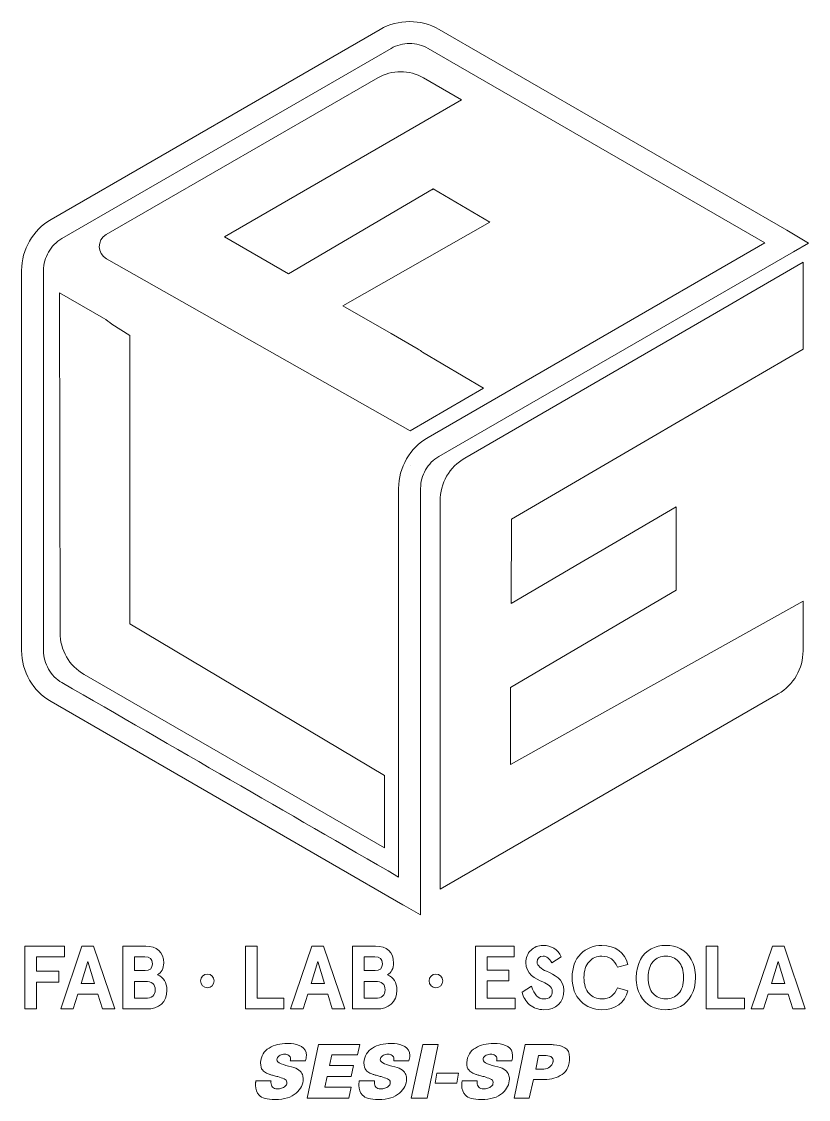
# Model space of a CAD drawing. Header units: millimetres. Extents: x -142 to 129, y -111 to 105.
# Drawn here: x -40.15 to -14.53, y 6.59 to 41.66 of the extents above; entities that cross this region are included whole.
import ezdxf

# ---------------------------------------------------------------- set-up
doc = ezdxf.new("R2010")
doc.units = ezdxf.units.MM
doc.header["$MEASUREMENT"] = 0
doc.layers.add('Layer 1', color=7, linetype='Continuous')

msp = doc.modelspace()

# ---------------------------------------------------------------- linework, layer by layer
at = {"layer": 'Layer 1', "lineweight": 9}
for points, knots in [([(-27.8736, 12.9991), (-27.8736, 12.9991), (-27.7305, 12.9164), (-27.7305, 12.9164), (-27.7305, 12.9164), (-39.1873, 19.5313), (-39.1873, 19.5313), (-39.4835, 19.7028), (-39.723, 19.9467), (-39.8879, 20.2323), (-40.0542, 20.5203), (-40.1462, 20.8501), (-40.1462, 21.1906), (-40.1462, 21.1906), (-40.1462, 33.5615), (-40.1462, 33.5615), (-40.1462, 33.9019), (-40.0542, 34.2316), (-39.888, 34.5195), (-39.7225, 34.806), (-39.4831, 35.0501), (-39.1875, 35.2209), (-39.1875, 35.2209), (-28.4751, 41.4065), (-28.4751, 41.4065), (-28.4751, 41.4065), (-28.4739, 41.4065), (-28.4739, 41.4065), (-28.1769, 41.5774), (-27.8456, 41.6631), (-27.5157, 41.6631), (-27.1855, 41.6631), (-26.8543, 41.5777), (-26.5579, 41.4062), (-26.5579, 41.4062), (-15.2403, 34.8721), (-15.2403, 34.8721)], [0, 0, 0, 0, 0.0833333, 0.0833333, 0.0833333, 0.1666667, 0.1666667, 0.1666667, 0.25, 0.25, 0.25, 0.3333333, 0.3333333, 0.3333333, 0.4166667, 0.4166667, 0.4166667, 0.5, 0.5, 0.5, 0.5833333, 0.5833333, 0.5833333, 0.6666667, 0.6666667, 0.6666667, 0.75, 0.75, 0.75, 0.8333333, 0.8333333, 0.8333333, 0.9166667, 0.9166667, 0.9166667, 1, 1, 1, 1]), ([(-15.9519, 34.4587), (-15.9519, 34.4587), (-26.9151, 40.7879), (-26.9151, 40.7879), (-26.9151, 40.7879), (-26.9162, 40.7879), (-26.9162, 40.7879), (-27.1002, 40.8941), (-27.3076, 40.9471), (-27.516, 40.9471), (-27.7251, 40.9471), (-27.9329, 40.8941), (-28.1167, 40.7881), (-28.1167, 40.7881), (-38.8297, 34.6024), (-38.8297, 34.6024), (-38.8297, 34.6024), (-38.8309, 34.6024), (-38.8309, 34.6024), (-39.0153, 34.496), (-39.1657, 34.3425), (-39.2703, 34.1615), (-39.3739, 33.9823), (-39.4314, 33.7758), (-39.4314, 33.5615), (-39.4314, 33.5615), (-39.4314, 21.1906), (-39.4314, 21.1906), (-39.4314, 20.9764), (-39.3739, 20.7699), (-39.2703, 20.5908), (-39.1657, 20.4099), (-39.0153, 20.2563), (-38.8309, 20.1499), (-38.8309, 20.1499), (-38.8297, 20.1499), (-38.8297, 20.1499), (-35.1777, 18.0414), (-31.5257, 15.9328), (-27.8736, 13.8243)], [0, 0, 0, 0, 0.0769231, 0.0769231, 0.0769231, 0.1538462, 0.1538462, 0.1538462, 0.2307692, 0.2307692, 0.2307692, 0.3076923, 0.3076923, 0.3076923, 0.3846154, 0.3846154, 0.3846154, 0.4615385, 0.4615385, 0.4615385, 0.5384615, 0.5384615, 0.5384615, 0.6153846, 0.6153846, 0.6153846, 0.6923077, 0.6923077, 0.6923077, 0.7692308, 0.7692308, 0.7692308, 0.8461538, 0.8461538, 0.8461538, 0.9230769, 0.9230769, 0.9230769, 1, 1, 1, 1]), ([(-27.2401, 31.0019), (-27.2401, 31.0019), (-28.1184, 31.5095), (-28.1184, 31.5095), (-28.1184, 31.5095), (-28.1204, 31.5103), (-28.1204, 31.5103), (-28.1204, 31.5103), (-29.6843, 32.4132), (-29.6843, 32.4132), (-29.6843, 32.4132), (-24.9084, 35.1401), (-24.9084, 35.1401), (-24.9084, 35.1401), (-26.7461, 36.2197), (-26.7461, 36.2197), (-26.7461, 36.2197), (-26.7789, 36.1888), (-26.7789, 36.1888), (-26.7823, 36.191), (-26.7851, 36.1932), (-26.788, 36.1951), (-26.788, 36.1951), (-26.7461, 36.2197), (-26.7461, 36.2197), (-26.7461, 36.2197), (-31.4613, 33.4508), (-31.4613, 33.4508), (-31.4613, 33.4508), (-33.5381, 34.6541), (-33.5381, 34.6541), (-33.5381, 34.6541), (-25.8299, 39.115), (-25.8299, 39.115), (-25.8299, 39.115), (-27.0649, 39.8313), (-27.0649, 39.8313), (-27.5225, 40.0975), (-28.088, 40.0983), (-28.5471, 39.8339), (-28.5471, 39.8339), (-37.3876, 34.7387), (-37.3876, 34.7387), (-37.6973, 34.56), (-37.6899, 34.1105), (-37.376, 33.9407), (-37.376, 33.9407), (-27.5011, 28.3411), (-27.5011, 28.3411), (-27.5011, 28.3411), (-25.1087, 29.7315), (-25.1087, 29.7315), (-25.1087, 29.7315), (-27.0941, 30.904), (-27.0941, 30.904), (-27.1402, 30.9384), (-27.1876, 30.9719), (-27.2401, 31.0019)], [0, 0, 0, 0, 0.0526316, 0.0526316, 0.0526316, 0.1052632, 0.1052632, 0.1052632, 0.1578947, 0.1578947, 0.1578947, 0.2105263, 0.2105263, 0.2105263, 0.2631579, 0.2631579, 0.2631579, 0.3157895, 0.3157895, 0.3157895, 0.3684211, 0.3684211, 0.3684211, 0.4210526, 0.4210526, 0.4210526, 0.4736842, 0.4736842, 0.4736842, 0.5263158, 0.5263158, 0.5263158, 0.5789474, 0.5789474, 0.5789474, 0.6315789, 0.6315789, 0.6315789, 0.6842105, 0.6842105, 0.6842105, 0.7368421, 0.7368421, 0.7368421, 0.7894737, 0.7894737, 0.7894737, 0.8421053, 0.8421053, 0.8421053, 0.8947368, 0.8947368, 0.8947368, 0.9473684, 0.9473684, 0.9473684, 1, 1, 1, 1]), ([(-15.2403, 34.8721), (-15.2403, 34.8721), (-15.237, 34.874), (-15.237, 34.874), (-15.237, 34.874), (-14.5328, 34.4507), (-14.5328, 34.4507), (-14.5328, 34.4507), (-15.0242, 34.1706), (-15.0242, 34.1706), (-15.0242, 34.1706), (-26.5584, 27.5118), (-26.5584, 27.5118), (-26.7435, 27.4051), (-26.8933, 27.2522), (-26.997, 27.0727), (-27.1004, 26.8936), (-27.1575, 26.6866), (-27.1575, 26.4711), (-27.1575, 26.4711), (-27.1575, 12.5936), (-27.1575, 12.5936), (-27.1575, 12.5936), (-27.6914, 12.8936), (-27.6914, 12.8936), (-27.6914, 12.8936), (-27.6947, 12.8958), (-27.6947, 12.8958), (-27.6947, 12.8958), (-27.8736, 12.9991), (-27.8736, 12.9991)], [0, 0, 0, 0, 0.1, 0.1, 0.1, 0.2, 0.2, 0.2, 0.3, 0.3, 0.3, 0.4, 0.4, 0.4, 0.5, 0.5, 0.5, 0.6, 0.6, 0.6, 0.7, 0.7, 0.7, 0.8, 0.8, 0.8, 0.9, 0.9, 0.9, 1, 1, 1, 1]), ([(-27.8736, 13.8243), (-27.8736, 13.8243), (-27.8736, 26.4711), (-27.8736, 26.4711), (-27.8736, 26.8107), (-27.7815, 27.1401), (-27.6155, 27.4278), (-27.4495, 27.7154), (-27.2102, 27.9599), (-26.9157, 28.1301), (-26.9157, 28.1301), (-26.9146, 28.1301), (-26.9146, 28.1301), (-26.9146, 28.1301), (-15.9519, 34.4587), (-15.9519, 34.4587)], [0, 0, 0, 0, 0.2, 0.2, 0.2, 0.4, 0.4, 0.4, 0.6, 0.6, 0.6, 0.8, 0.8, 0.8, 1, 1, 1, 1]), ([(-26.5248, 13.4312), (-26.5248, 13.4312), (-15.5161, 19.787), (-15.5161, 19.787), (-15.0157, 20.0758), (-14.7079, 20.6091), (-14.7079, 21.1863), (-14.7079, 21.1863), (-14.7079, 22.8022), (-14.7079, 22.8022), (-14.7079, 22.8022), (-24.2319, 17.484), (-24.2319, 17.484), (-24.2319, 17.484), (-24.2319, 19.2953), (-24.2319, 19.2953), (-24.2319, 19.2953), (-24.2319, 19.9942), (-24.2319, 19.9942), (-24.2319, 19.9942), (-23.622, 20.3519), (-23.622, 20.3519), (-23.622, 20.3519), (-18.8406, 23.156), (-18.8406, 23.156), (-18.8406, 23.156), (-18.8406, 25.8759), (-18.8406, 25.8759), (-18.8406, 25.8759), (-21.2512, 24.459), (-21.2512, 24.459), (-21.2512, 24.459), (-21.9698, 24.0366), (-21.9698, 24.0366), (-21.9698, 24.0366), (-24.207, 22.7216), (-24.207, 22.7216), (-24.207, 22.7216), (-24.2012, 25.4686), (-24.2012, 25.4686), (-24.2012, 25.4686), (-19.5888, 28.1551), (-19.5888, 28.1551), (-19.5888, 28.1551), (-18.879, 28.5686), (-18.879, 28.5686), (-18.879, 28.5686), (-14.7079, 30.9981), (-14.7079, 30.9981), (-14.7079, 30.9981), (-14.7079, 33.8285), (-14.7079, 33.8285), (-14.7079, 33.8285), (-16.4118, 32.8427), (-16.4118, 32.8427), (-16.4118, 32.8427), (-17.1137, 32.4367), (-17.1137, 32.4367), (-17.1137, 32.4367), (-25.7181, 27.4587), (-25.7181, 27.4587), (-26.2176, 27.1709), (-26.5248, 26.6371), (-26.5248, 26.0603), (-26.5248, 26.0603), (-26.5248, 16.1573), (-26.5248, 16.1573), (-26.5248, 16.1573), (-26.5248, 15.3231), (-26.5248, 15.3231), (-26.5248, 15.3231), (-26.5248, 13.4312), (-26.5248, 13.4312)], [0, 0, 0, 0, 0.0416667, 0.0416667, 0.0416667, 0.0833333, 0.0833333, 0.0833333, 0.125, 0.125, 0.125, 0.1666667, 0.1666667, 0.1666667, 0.2083333, 0.2083333, 0.2083333, 0.25, 0.25, 0.25, 0.2916667, 0.2916667, 0.2916667, 0.3333333, 0.3333333, 0.3333333, 0.375, 0.375, 0.375, 0.4166667, 0.4166667, 0.4166667, 0.4583333, 0.4583333, 0.4583333, 0.5, 0.5, 0.5, 0.5416667, 0.5416667, 0.5416667, 0.5833333, 0.5833333, 0.5833333, 0.625, 0.625, 0.625, 0.6666667, 0.6666667, 0.6666667, 0.7083333, 0.7083333, 0.7083333, 0.75, 0.75, 0.75, 0.7916667, 0.7916667, 0.7916667, 0.8333333, 0.8333333, 0.8333333, 0.875, 0.875, 0.875, 0.9166667, 0.9166667, 0.9166667, 0.9583333, 0.9583333, 0.9583333, 1, 1, 1, 1]), ([(-36.6172, 22.0602), (-36.6172, 22.0602), (-36.6172, 31.4507), (-36.6172, 31.4507), (-36.6172, 31.4507), (-37.2121, 31.8106), (-37.2121, 31.8106), (-37.2918, 31.884), (-37.3791, 31.9508), (-37.475, 32.0067), (-37.475, 32.0067), (-38.9079, 32.8375), (-38.9079, 32.8375), (-38.9079, 32.8375), (-38.8939, 21.7732), (-38.8939, 21.7732), (-38.8939, 21.2124), (-38.594, 20.6951), (-38.1094, 20.4145), (-38.1094, 20.4145), (-28.3362, 14.7721), (-28.3362, 14.7721), (-28.3362, 14.7721), (-28.3362, 17.1283), (-28.3362, 17.1283), (-28.3362, 17.1283), (-36.6172, 22.0602), (-36.6172, 22.0602)], [0, 0, 0, 0, 0.1111111, 0.1111111, 0.1111111, 0.2222222, 0.2222222, 0.2222222, 0.3333333, 0.3333333, 0.3333333, 0.4444444, 0.4444444, 0.4444444, 0.5555556, 0.5555556, 0.5555556, 0.6666667, 0.6666667, 0.6666667, 0.7777778, 0.7777778, 0.7777778, 0.8888889, 0.8888889, 0.8888889, 1, 1, 1, 1]), ([(-22.8877, 11.0308), (-22.9607, 11.174), (-23.0571, 11.2471), (-23.1711, 11.2471), (-23.2851, 11.2471), (-23.3669, 11.1682), (-23.3669, 11.06), (-23.3669, 10.9314), (-23.2266, 10.8351), (-23.0601, 10.7561), (-22.8146, 10.6481), (-22.4903, 10.4961), (-22.4932, 10.1426), (-22.4932, 9.7452), (-22.7503, 9.5056), (-23.1478, 9.5056), (-23.326, 9.5056), (-23.4808, 9.5611), (-23.6094, 9.6692), (-23.738, 9.7803), (-23.8197, 9.9176), (-23.8519, 10.0783), (-23.8519, 10.0783), (-23.5451, 10.2711), (-23.5451, 10.2711), (-23.4662, 9.9936), (-23.3318, 9.8562), (-23.139, 9.8562), (-22.9607, 9.8562), (-22.8731, 9.9439), (-22.8731, 10.1221), (-22.8731, 10.2419), (-23.0046, 10.3354), (-23.177, 10.4085), (-23.4195, 10.5108), (-23.735, 10.6656), (-23.7292, 11.0425), (-23.7292, 11.1974), (-23.6766, 11.3288), (-23.5714, 11.4369), (-23.4633, 11.5451), (-23.3318, 11.5977), (-23.1711, 11.5977), (-22.8935, 11.5977), (-22.6978, 11.475), (-22.5809, 11.2266), (-22.5809, 11.2266), (-22.8877, 11.0308), (-22.8877, 11.0308)], [0, 0, 0, 0, 0.0625, 0.0625, 0.0625, 0.125, 0.125, 0.125, 0.1875, 0.1875, 0.1875, 0.25, 0.25, 0.25, 0.3125, 0.3125, 0.3125, 0.375, 0.375, 0.375, 0.4375, 0.4375, 0.4375, 0.5, 0.5, 0.5, 0.5625, 0.5625, 0.5625, 0.625, 0.625, 0.625, 0.6875, 0.6875, 0.6875, 0.75, 0.75, 0.75, 0.8125, 0.8125, 0.8125, 0.875, 0.875, 0.875, 0.9375, 0.9375, 0.9375, 1, 1, 1, 1]), ([(-20.7517, 10.8906), (-20.8423, 11.1272), (-21.0088, 11.2471), (-21.2571, 11.2471), (-21.4237, 11.2471), (-21.564, 11.1886), (-21.675, 11.0688), (-21.7831, 10.949), (-21.8386, 10.7766), (-21.8386, 10.5517), (-21.8386, 10.3266), (-21.7831, 10.1543), (-21.675, 10.0345), (-21.564, 9.9147), (-21.4237, 9.8562), (-21.2571, 9.8562), (-21.0088, 9.8562), (-20.8423, 9.976), (-20.7517, 10.2127), (-20.7517, 10.2127), (-20.4098, 10.1251), (-20.4098, 10.1251), (-20.5063, 9.7306), (-20.8131, 9.5056), (-21.2571, 9.5056), (-21.5289, 9.5056), (-21.7568, 9.5991), (-21.9438, 9.7832), (-22.1308, 9.9673), (-22.2243, 10.2244), (-22.2243, 10.5517), (-22.2243, 10.8789), (-22.1308, 11.136), (-21.9438, 11.3201), (-21.7568, 11.5041), (-21.5289, 11.5977), (-21.2571, 11.5977), (-20.8131, 11.5977), (-20.5063, 11.3727), (-20.4098, 10.9782), (-20.4098, 10.9782), (-20.7517, 10.8906), (-20.7517, 10.8906)], [0, 0, 0, 0, 0.0714286, 0.0714286, 0.0714286, 0.1428571, 0.1428571, 0.1428571, 0.2142857, 0.2142857, 0.2142857, 0.2857143, 0.2857143, 0.2857143, 0.3571429, 0.3571429, 0.3571429, 0.4285714, 0.4285714, 0.4285714, 0.5, 0.5, 0.5, 0.5714286, 0.5714286, 0.5714286, 0.6428571, 0.6428571, 0.6428571, 0.7142857, 0.7142857, 0.7142857, 0.7857143, 0.7857143, 0.7857143, 0.8571429, 0.8571429, 0.8571429, 0.9285714, 0.9285714, 0.9285714, 1, 1, 1, 1]), ([(-19.1736, 11.5977), (-18.8201, 11.5977), (-18.525, 11.4603), (-18.3468, 11.136), (-18.2562, 10.9753), (-18.2094, 10.7795), (-18.2094, 10.5517), (-18.2094, 10.0958), (-18.411, 9.7627), (-18.6944, 9.6137), (-18.8376, 9.5407), (-18.9954, 9.5056), (-19.1736, 9.5056), (-19.5272, 9.5056), (-19.8194, 9.6429), (-20.0034, 9.9673), (-20.094, 10.1279), (-20.1379, 10.3238), (-20.1379, 10.5517), (-20.1379, 11.0074), (-19.9362, 11.3435), (-19.6528, 11.4867), (-19.5097, 11.5597), (-19.3519, 11.5977), (-19.1736, 11.5977)], [0, 0, 0, 0, 0.125, 0.125, 0.125, 0.25, 0.25, 0.25, 0.375, 0.375, 0.375, 0.5, 0.5, 0.5, 0.625, 0.625, 0.625, 0.75, 0.75, 0.75, 0.875, 0.875, 0.875, 1, 1, 1, 1]), ([(-40.0435, 11.5743), (-40.0435, 11.5743), (-38.7492, 11.5743), (-38.7492, 11.5743), (-38.7492, 11.5743), (-38.7492, 11.2237), (-38.7492, 11.2237), (-38.7492, 11.2237), (-39.6638, 11.2237), (-39.6638, 11.2237), (-39.6638, 11.2237), (-39.6638, 10.7561), (-39.6638, 10.7561), (-39.6638, 10.7561), (-38.9275, 10.7561), (-38.9275, 10.7561), (-38.9275, 10.7561), (-38.9275, 10.4055), (-38.9275, 10.4055), (-38.9275, 10.4055), (-39.6638, 10.4055), (-39.6638, 10.4055), (-39.6638, 10.4055), (-39.6638, 9.529), (-39.6638, 9.529), (-39.6638, 9.529), (-40.0435, 9.529), (-40.0435, 9.529), (-40.0435, 9.529), (-40.0435, 11.5743), (-40.0435, 11.5743)], [0, 0, 0, 0, 0.1, 0.1, 0.1, 0.2, 0.2, 0.2, 0.3, 0.3, 0.3, 0.4, 0.4, 0.4, 0.5, 0.5, 0.5, 0.6, 0.6, 0.6, 0.7, 0.7, 0.7, 0.8, 0.8, 0.8, 0.9, 0.9, 0.9, 1, 1, 1, 1]), ([(-37.516, 9.529), (-37.516, 9.529), (-37.665, 10.0111), (-37.665, 10.0111), (-37.665, 10.0111), (-38.3136, 10.0111), (-38.3136, 10.0111), (-38.3136, 10.0111), (-38.4627, 9.529), (-38.4627, 9.529), (-38.4627, 9.529), (-38.8717, 9.529), (-38.8717, 9.529), (-38.8717, 9.529), (-38.1792, 11.5743), (-38.1792, 11.5743), (-38.1792, 11.5743), (-37.7994, 11.5743), (-37.7994, 11.5743), (-37.7994, 11.5743), (-37.1069, 9.529), (-37.1069, 9.529), (-37.1069, 9.529), (-37.516, 9.529), (-37.516, 9.529)], [0, 0, 0, 0, 0.125, 0.125, 0.125, 0.25, 0.25, 0.25, 0.375, 0.375, 0.375, 0.5, 0.5, 0.5, 0.625, 0.625, 0.625, 0.75, 0.75, 0.75, 0.875, 0.875, 0.875, 1, 1, 1, 1]), ([(-36.8525, 11.5743), (-36.8525, 11.5743), (-36.1045, 11.5743), (-36.1045, 11.5743), (-35.7451, 11.5743), (-35.5202, 11.3844), (-35.5202, 11.0221), (-35.5202, 10.8555), (-35.5932, 10.7123), (-35.7217, 10.6451), (-35.5172, 10.5604), (-35.4149, 10.3938), (-35.4149, 10.1455), (-35.4149, 9.7511), (-35.6691, 9.529), (-36.0899, 9.529), (-36.0899, 9.529), (-36.8525, 9.529), (-36.8525, 9.529), (-36.8525, 9.529), (-36.8525, 11.5743), (-36.8525, 11.5743)], [0, 0, 0, 0, 0.1428571, 0.1428571, 0.1428571, 0.2857143, 0.2857143, 0.2857143, 0.4285714, 0.4285714, 0.4285714, 0.5714286, 0.5714286, 0.5714286, 0.7142857, 0.7142857, 0.7142857, 0.8571429, 0.8571429, 0.8571429, 1, 1, 1, 1]), ([(-32.8551, 11.5743), (-32.8551, 11.5743), (-32.4752, 11.5743), (-32.4752, 11.5743), (-32.4752, 11.5743), (-32.4752, 9.8796), (-32.4752, 9.8796), (-32.4752, 9.8796), (-31.6074, 9.8796), (-31.6074, 9.8796), (-31.6074, 9.8796), (-31.6074, 9.529), (-31.6074, 9.529), (-31.6074, 9.529), (-32.8551, 9.529), (-32.8551, 9.529), (-32.8551, 9.529), (-32.8551, 11.5743), (-32.8551, 11.5743)], [0, 0, 0, 0, 0.1666667, 0.1666667, 0.1666667, 0.3333333, 0.3333333, 0.3333333, 0.5, 0.5, 0.5, 0.6666667, 0.6666667, 0.6666667, 0.8333333, 0.8333333, 0.8333333, 1, 1, 1, 1]), ([(-30.0324, 9.529), (-30.0324, 9.529), (-30.1814, 10.0111), (-30.1814, 10.0111), (-30.1814, 10.0111), (-30.83, 10.0111), (-30.83, 10.0111), (-30.83, 10.0111), (-30.979, 9.529), (-30.979, 9.529), (-30.979, 9.529), (-31.3881, 9.529), (-31.3881, 9.529), (-31.3881, 9.529), (-30.6957, 11.5743), (-30.6957, 11.5743), (-30.6957, 11.5743), (-30.3157, 11.5743), (-30.3157, 11.5743), (-30.3157, 11.5743), (-29.6233, 9.529), (-29.6233, 9.529), (-29.6233, 9.529), (-30.0324, 9.529), (-30.0324, 9.529)], [0, 0, 0, 0, 0.125, 0.125, 0.125, 0.25, 0.25, 0.25, 0.375, 0.375, 0.375, 0.5, 0.5, 0.5, 0.625, 0.625, 0.625, 0.75, 0.75, 0.75, 0.875, 0.875, 0.875, 1, 1, 1, 1]), ([(-29.3689, 11.5743), (-29.3689, 11.5743), (-28.6209, 11.5743), (-28.6209, 11.5743), (-28.2616, 11.5743), (-28.0365, 11.3844), (-28.0365, 11.0221), (-28.0365, 10.8555), (-28.1095, 10.7123), (-28.2382, 10.6451), (-28.0336, 10.5604), (-27.9313, 10.3938), (-27.9313, 10.1455), (-27.9313, 9.7511), (-28.1855, 9.529), (-28.6063, 9.529), (-28.6063, 9.529), (-29.3689, 9.529), (-29.3689, 9.529), (-29.3689, 9.529), (-29.3689, 11.5743), (-29.3689, 11.5743)], [0, 0, 0, 0, 0.1428571, 0.1428571, 0.1428571, 0.2857143, 0.2857143, 0.2857143, 0.4285714, 0.4285714, 0.4285714, 0.5714286, 0.5714286, 0.5714286, 0.7142857, 0.7142857, 0.7142857, 0.8571429, 0.8571429, 0.8571429, 1, 1, 1, 1]), ([(-25.3714, 11.5743), (-25.3714, 11.5743), (-24.1062, 11.5743), (-24.1062, 11.5743), (-24.1062, 11.5743), (-24.1062, 11.2237), (-24.1062, 11.2237), (-24.1062, 11.2237), (-24.9917, 11.2237), (-24.9917, 11.2237), (-24.9917, 11.2237), (-24.9917, 10.7942), (-24.9917, 10.7942), (-24.9917, 10.7942), (-24.2816, 10.7942), (-24.2816, 10.7942), (-24.2816, 10.7942), (-24.2816, 10.4436), (-24.2816, 10.4436), (-24.2816, 10.4436), (-24.9917, 10.4436), (-24.9917, 10.4436), (-24.9917, 10.4436), (-24.9917, 9.8796), (-24.9917, 9.8796), (-24.9917, 9.8796), (-24.0771, 9.8796), (-24.0771, 9.8796), (-24.0771, 9.8796), (-24.0771, 9.529), (-24.0771, 9.529), (-24.0771, 9.529), (-25.3714, 9.529), (-25.3714, 9.529), (-25.3714, 9.529), (-25.3714, 11.5743), (-25.3714, 11.5743)], [0, 0, 0, 0, 0.0833333, 0.0833333, 0.0833333, 0.1666667, 0.1666667, 0.1666667, 0.25, 0.25, 0.25, 0.3333333, 0.3333333, 0.3333333, 0.4166667, 0.4166667, 0.4166667, 0.5, 0.5, 0.5, 0.5833333, 0.5833333, 0.5833333, 0.6666667, 0.6666667, 0.6666667, 0.75, 0.75, 0.75, 0.8333333, 0.8333333, 0.8333333, 0.9166667, 0.9166667, 0.9166667, 1, 1, 1, 1]), ([(-19.1736, 11.2471), (-19.3402, 11.2471), (-19.4775, 11.1886), (-19.5886, 11.0717), (-19.6967, 10.9548), (-19.7522, 10.7825), (-19.7522, 10.5517), (-19.7522, 10.3208), (-19.6967, 10.1484), (-19.5886, 10.0315), (-19.4775, 9.9147), (-19.3402, 9.8562), (-19.1736, 9.8562), (-19.0071, 9.8562), (-18.8698, 9.9147), (-18.7617, 10.0315), (-18.6506, 10.1484), (-18.5951, 10.3208), (-18.5951, 10.5517), (-18.5951, 10.7825), (-18.6506, 10.9548), (-18.7617, 11.0717), (-18.8698, 11.1886), (-19.0071, 11.2471), (-19.1736, 11.2471)], [0, 0, 0, 0, 0.125, 0.125, 0.125, 0.25, 0.25, 0.25, 0.375, 0.375, 0.375, 0.5, 0.5, 0.5, 0.625, 0.625, 0.625, 0.75, 0.75, 0.75, 0.875, 0.875, 0.875, 1, 1, 1, 1]), ([(-17.8672, 11.5743), (-17.8672, 11.5743), (-17.4874, 11.5743), (-17.4874, 11.5743), (-17.4874, 11.5743), (-17.4874, 9.8796), (-17.4874, 9.8796), (-17.4874, 9.8796), (-16.6196, 9.8796), (-16.6196, 9.8796), (-16.6196, 9.8796), (-16.6196, 9.529), (-16.6196, 9.529), (-16.6196, 9.529), (-17.8672, 9.529), (-17.8672, 9.529), (-17.8672, 9.529), (-17.8672, 11.5743), (-17.8672, 11.5743)], [0, 0, 0, 0, 0.1666667, 0.1666667, 0.1666667, 0.3333333, 0.3333333, 0.3333333, 0.5, 0.5, 0.5, 0.6666667, 0.6666667, 0.6666667, 0.8333333, 0.8333333, 0.8333333, 1, 1, 1, 1]), ([(-15.0446, 9.529), (-15.0446, 9.529), (-15.1936, 10.0111), (-15.1936, 10.0111), (-15.1936, 10.0111), (-15.8423, 10.0111), (-15.8423, 10.0111), (-15.8423, 10.0111), (-15.9913, 9.529), (-15.9913, 9.529), (-15.9913, 9.529), (-16.4004, 9.529), (-16.4004, 9.529), (-16.4004, 9.529), (-15.7079, 11.5743), (-15.7079, 11.5743), (-15.7079, 11.5743), (-15.328, 11.5743), (-15.328, 11.5743), (-15.328, 11.5743), (-14.6355, 9.529), (-14.6355, 9.529), (-14.6355, 9.529), (-15.0446, 9.529), (-15.0446, 9.529)], [0, 0, 0, 0, 0.125, 0.125, 0.125, 0.25, 0.25, 0.25, 0.375, 0.375, 0.375, 0.5, 0.5, 0.5, 0.625, 0.625, 0.625, 0.75, 0.75, 0.75, 0.875, 0.875, 0.875, 1, 1, 1, 1]), ([(-37.9893, 11.0717), (-37.9893, 11.0717), (-38.2055, 10.3617), (-38.2055, 10.3617), (-38.2055, 10.3617), (-37.7731, 10.3617), (-37.7731, 10.3617), (-37.7731, 10.3617), (-37.9893, 11.0717), (-37.9893, 11.0717)], [0, 0, 0, 0, 0.3333333, 0.3333333, 0.3333333, 0.6666667, 0.6666667, 0.6666667, 1, 1, 1, 1]), ([(-36.4727, 11.2237), (-36.4727, 11.2237), (-36.4727, 10.7795), (-36.4727, 10.7795), (-36.4727, 10.7795), (-36.125, 10.7795), (-36.125, 10.7795), (-35.9642, 10.7795), (-35.8854, 10.8409), (-35.8854, 11.0016), (-35.8854, 11.1623), (-35.9672, 11.2237), (-36.1337, 11.2237), (-36.1337, 11.2237), (-36.4727, 11.2237), (-36.4727, 11.2237)], [0, 0, 0, 0, 0.2, 0.2, 0.2, 0.4, 0.4, 0.4, 0.6, 0.6, 0.6, 0.8, 0.8, 0.8, 1, 1, 1, 1]), ([(-30.5057, 11.0717), (-30.5057, 11.0717), (-30.722, 10.3617), (-30.722, 10.3617), (-30.722, 10.3617), (-30.2895, 10.3617), (-30.2895, 10.3617), (-30.2895, 10.3617), (-30.5057, 11.0717), (-30.5057, 11.0717)], [0, 0, 0, 0, 0.3333333, 0.3333333, 0.3333333, 0.6666667, 0.6666667, 0.6666667, 1, 1, 1, 1]), ([(-28.9891, 11.2237), (-28.9891, 11.2237), (-28.9891, 10.7795), (-28.9891, 10.7795), (-28.9891, 10.7795), (-28.6413, 10.7795), (-28.6413, 10.7795), (-28.4807, 10.7795), (-28.4017, 10.8409), (-28.4017, 11.0016), (-28.4017, 11.1623), (-28.4835, 11.2237), (-28.6501, 11.2237), (-28.6501, 11.2237), (-28.9891, 11.2237), (-28.9891, 11.2237)], [0, 0, 0, 0, 0.2, 0.2, 0.2, 0.4, 0.4, 0.4, 0.6, 0.6, 0.6, 0.8, 0.8, 0.8, 1, 1, 1, 1]), ([(-15.5179, 11.0717), (-15.5179, 11.0717), (-15.7342, 10.3617), (-15.7342, 10.3617), (-15.7342, 10.3617), (-15.3017, 10.3617), (-15.3017, 10.3617), (-15.3017, 10.3617), (-15.5179, 11.0717), (-15.5179, 11.0717)], [0, 0, 0, 0, 0.3333333, 0.3333333, 0.3333333, 0.6666667, 0.6666667, 0.6666667, 1, 1, 1, 1]), ([(-33.8763, 10.4423), (-33.8763, 10.3199), (-33.9754, 10.2204), (-34.0981, 10.2204), (-34.2207, 10.2204), (-34.3201, 10.3199), (-34.3201, 10.4423), (-34.3201, 10.5648), (-34.2207, 10.6643), (-34.0981, 10.6643), (-33.9754, 10.6643), (-33.8763, 10.5648), (-33.8763, 10.4423)], [0, 0, 0, 0, 0.25, 0.25, 0.25, 0.5, 0.5, 0.5, 0.75, 0.75, 0.75, 1, 1, 1, 1]), ([(-26.4387, 10.4423), (-26.4387, 10.3196), (-26.5379, 10.2204), (-26.6606, 10.2204), (-26.783, 10.2204), (-26.8822, 10.3196), (-26.8822, 10.4423), (-26.8822, 10.5648), (-26.783, 10.6643), (-26.6606, 10.6643), (-26.5379, 10.6643), (-26.4387, 10.5648), (-26.4387, 10.4423)], [0, 0, 0, 0, 0.25, 0.25, 0.25, 0.5, 0.5, 0.5, 0.75, 0.75, 0.75, 1, 1, 1, 1]), ([(-36.4727, 10.4289), (-36.4727, 10.4289), (-36.4727, 9.8796), (-36.4727, 9.8796), (-36.4727, 9.8796), (-36.125, 9.8796), (-36.125, 9.8796), (-35.9058, 9.8796), (-35.7948, 9.9702), (-35.7948, 10.1543), (-35.7948, 10.3383), (-35.9058, 10.4289), (-36.125, 10.4289), (-36.125, 10.4289), (-36.4727, 10.4289), (-36.4727, 10.4289)], [0, 0, 0, 0, 0.2, 0.2, 0.2, 0.4, 0.4, 0.4, 0.6, 0.6, 0.6, 0.8, 0.8, 0.8, 1, 1, 1, 1]), ([(-28.9891, 10.4289), (-28.9891, 10.4289), (-28.9891, 9.8796), (-28.9891, 9.8796), (-28.9891, 9.8796), (-28.6413, 9.8796), (-28.6413, 9.8796), (-28.4222, 9.8796), (-28.3112, 9.9702), (-28.3112, 10.1543), (-28.3112, 10.3383), (-28.4222, 10.4289), (-28.6413, 10.4289), (-28.6413, 10.4289), (-28.9891, 10.4289), (-28.9891, 10.4289)], [0, 0, 0, 0, 0.2, 0.2, 0.2, 0.4, 0.4, 0.4, 0.6, 0.6, 0.6, 0.8, 0.8, 0.8, 1, 1, 1, 1]), ([(-32.3667, 7.7836), (-32.3488, 8.0011), (-32.2556, 8.1594), (-32.0876, 8.2595), (-31.919, 8.3597), (-31.7208, 8.4096), (-31.4921, 8.4096), (-31.4727, 8.4096), (-31.4529, 8.409), (-31.433, 8.408), (-31.4124, 8.4071), (-31.3929, 8.4059), (-31.3737, 8.4043), (-31.2496, 8.3949), (-31.136, 8.362), (-31.0331, 8.3067), (-30.93, 8.2513), (-30.8776, 8.1533), (-30.876, 8.0133), (-30.876, 7.9873), (-30.8782, 7.9599), (-30.8818, 7.9311), (-30.8861, 7.9017), (-30.8927, 7.8713), (-30.9025, 7.8392), (-30.9025, 7.8392), (-31.3978, 7.8415), (-31.3978, 7.8415), (-31.3945, 7.8513), (-31.3926, 7.861), (-31.3917, 7.8707), (-31.3911, 7.8802), (-31.3908, 7.889), (-31.3908, 7.8973), (-31.389, 7.9535), (-31.4084, 7.9944), (-31.4483, 8.0193), (-31.4889, 8.0443), (-31.5348, 8.0564), (-31.5863, 8.0564), (-31.5863, 8.0564), (-31.6005, 8.0564), (-31.6005, 8.0564), (-31.6005, 8.0564), (-31.6175, 8.0564), (-31.6175, 8.0564), (-31.6708, 8.0518), (-31.7205, 8.034), (-31.7662, 8.0022), (-31.8121, 7.9706), (-31.835, 7.9295), (-31.835, 7.878), (-31.835, 7.8293), (-31.7887, 7.7861), (-31.6961, 7.7487), (-31.6036, 7.7105), (-31.4912, 7.6771), (-31.3592, 7.6482), (-31.2514, 7.6242), (-31.1704, 7.5888), (-31.1162, 7.5419), (-31.0624, 7.4954), (-31.0258, 7.4461), (-31.0064, 7.3947), (-30.9969, 7.3703), (-30.9903, 7.346), (-30.9858, 7.321), (-30.982, 7.2959), (-30.9798, 7.2724), (-30.9798, 7.2497), (-30.9798, 7.079), (-31.0558, 6.9259), (-31.2082, 6.7895), (-31.3603, 6.653), (-31.5887, 6.5855), (-31.893, 6.5855), (-32.1573, 6.5855), (-32.3296, 6.6312), (-32.4103, 6.7231), (-32.4907, 6.8147), (-32.5308, 6.9195), (-32.5308, 7.0372), (-32.5308, 7.0501), (-32.5305, 7.0629), (-32.5296, 7.0756), (-32.5288, 7.0887), (-32.5285, 7.1014), (-32.5285, 7.1146), (-32.5268, 7.1274), (-32.525, 7.1401), (-32.5235, 7.1529), (-32.5219, 7.1661), (-32.5204, 7.1786), (-32.5186, 7.1916), (-32.5186, 7.1916), (-32.0258, 7.1943), (-32.0258, 7.1943), (-32.0276, 7.1828), (-32.0283, 7.1727), (-32.0283, 7.1639), (-32.0283, 7.1639), (-32.0283, 7.1384), (-32.0283, 7.1384), (-32.0283, 7.0756), (-32.0112, 7.0244), (-31.9777, 6.9852), (-31.9437, 6.9456), (-31.89, 6.9262), (-31.8158, 6.9262), (-31.7996, 6.9262), (-31.7796, 6.9279), (-31.7552, 6.9319), (-31.7311, 6.9362), (-31.7071, 6.942), (-31.6827, 6.9503), (-31.6393, 6.9648), (-31.5999, 6.9862), (-31.5645, 7.0153), (-31.529, 7.0443), (-31.5114, 7.0829), (-31.5114, 7.1316), (-31.5114, 7.1316), (-31.5114, 7.142), (-31.5114, 7.142), (-31.5114, 7.142), (-31.5114, 7.1529), (-31.5114, 7.1529), (-31.5114, 7.1932), (-31.5421, 7.2272), (-31.6033, 7.2546), (-31.6645, 7.2821), (-31.732, 7.3061), (-31.806, 7.3271), (-31.8529, 7.3399), (-31.8976, 7.3521), (-31.9414, 7.3629), (-31.985, 7.3745), (-32.0212, 7.3858), (-32.0498, 7.397), (-32.0517, 7.397), (-32.0535, 7.3974), (-32.0563, 7.3983), (-32.0586, 7.3989), (-32.0605, 7.4005), (-32.0624, 7.4019), (-32.0624, 7.4019), (-32.0644, 7.4019), (-32.0644, 7.4019), (-32.081, 7.4083), (-32.0976, 7.4144), (-32.1153, 7.4199), (-32.133, 7.4257), (-32.1518, 7.4323), (-32.1707, 7.4403), (-32.2191, 7.4617), (-32.2639, 7.496), (-32.305, 7.5444), (-32.3461, 7.5929), (-32.3667, 7.6717), (-32.3667, 7.7813), (-32.3667, 7.7813), (-32.3667, 7.7836), (-32.3667, 7.7836)], [0, 0, 0, 0, 0.0185185, 0.0185185, 0.0185185, 0.037037, 0.037037, 0.037037, 0.0555556, 0.0555556, 0.0555556, 0.0740741, 0.0740741, 0.0740741, 0.0925926, 0.0925926, 0.0925926, 0.1111111, 0.1111111, 0.1111111, 0.1296296, 0.1296296, 0.1296296, 0.1481481, 0.1481481, 0.1481481, 0.1666667, 0.1666667, 0.1666667, 0.1851852, 0.1851852, 0.1851852, 0.2037037, 0.2037037, 0.2037037, 0.2222222, 0.2222222, 0.2222222, 0.2407407, 0.2407407, 0.2407407, 0.2592593, 0.2592593, 0.2592593, 0.2777778, 0.2777778, 0.2777778, 0.2962963, 0.2962963, 0.2962963, 0.3148148, 0.3148148, 0.3148148, 0.3333333, 0.3333333, 0.3333333, 0.3518519, 0.3518519, 0.3518519, 0.3703704, 0.3703704, 0.3703704, 0.3888889, 0.3888889, 0.3888889, 0.4074074, 0.4074074, 0.4074074, 0.4259259, 0.4259259, 0.4259259, 0.4444444, 0.4444444, 0.4444444, 0.462963, 0.462963, 0.462963, 0.4814815, 0.4814815, 0.4814815, 0.5, 0.5, 0.5, 0.5185185, 0.5185185, 0.5185185, 0.537037, 0.537037, 0.537037, 0.5555556, 0.5555556, 0.5555556, 0.5740741, 0.5740741, 0.5740741, 0.5925926, 0.5925926, 0.5925926, 0.6111111, 0.6111111, 0.6111111, 0.6296296, 0.6296296, 0.6296296, 0.6481481, 0.6481481, 0.6481481, 0.6666667, 0.6666667, 0.6666667, 0.6851852, 0.6851852, 0.6851852, 0.7037037, 0.7037037, 0.7037037, 0.7222222, 0.7222222, 0.7222222, 0.7407407, 0.7407407, 0.7407407, 0.7592593, 0.7592593, 0.7592593, 0.7777778, 0.7777778, 0.7777778, 0.7962963, 0.7962963, 0.7962963, 0.8148148, 0.8148148, 0.8148148, 0.8333333, 0.8333333, 0.8333333, 0.8518519, 0.8518519, 0.8518519, 0.8703704, 0.8703704, 0.8703704, 0.8888889, 0.8888889, 0.8888889, 0.9074074, 0.9074074, 0.9074074, 0.9259259, 0.9259259, 0.9259259, 0.9444444, 0.9444444, 0.9444444, 0.962963, 0.962963, 0.962963, 0.9814815, 0.9814815, 0.9814815, 1, 1, 1, 1]), ([(-30.4846, 8.3731), (-30.4846, 8.3731), (-29.1342, 8.3731), (-29.1342, 8.3731), (-29.1342, 8.3731), (-29.2115, 8.0324), (-29.2115, 8.0324), (-29.2115, 8.0324), (-30.0474, 8.0324), (-30.0474, 8.0324), (-30.0474, 8.0324), (-30.1244, 7.6892), (-30.1244, 7.6892), (-30.1244, 7.6892), (-29.3445, 7.6892), (-29.3445, 7.6892), (-29.3445, 7.6892), (-29.4194, 7.3271), (-29.4194, 7.3271), (-29.4194, 7.3271), (-30.1996, 7.3271), (-30.1996, 7.3271), (-30.1996, 7.3271), (-30.2766, 6.9867), (-30.2766, 6.9867), (-30.2766, 6.9867), (-29.4194, 6.9867), (-29.4194, 6.9867), (-29.4194, 6.9867), (-29.4967, 6.6239), (-29.4967, 6.6239), (-29.4967, 6.6239), (-30.8467, 6.6239), (-30.8467, 6.6239), (-30.8467, 6.6239), (-30.4846, 8.3731), (-30.4846, 8.3731)], [0, 0, 0, 0, 0.0833333, 0.0833333, 0.0833333, 0.1666667, 0.1666667, 0.1666667, 0.25, 0.25, 0.25, 0.3333333, 0.3333333, 0.3333333, 0.4166667, 0.4166667, 0.4166667, 0.5, 0.5, 0.5, 0.5833333, 0.5833333, 0.5833333, 0.6666667, 0.6666667, 0.6666667, 0.75, 0.75, 0.75, 0.8333333, 0.8333333, 0.8333333, 0.9166667, 0.9166667, 0.9166667, 1, 1, 1, 1]), ([(-29.0011, 7.7836), (-28.9838, 8.0011), (-28.8907, 8.1594), (-28.7223, 8.2595), (-28.554, 8.3597), (-28.3555, 8.4096), (-28.1269, 8.4096), (-28.1074, 8.4096), (-28.0879, 8.409), (-28.0678, 8.408), (-28.0475, 8.4071), (-28.0279, 8.4059), (-28.0085, 8.4043), (-27.8842, 8.3949), (-27.7706, 8.362), (-27.6678, 8.3067), (-27.5649, 8.2513), (-27.5123, 8.1533), (-27.511, 8.0133), (-27.511, 7.9873), (-27.5129, 7.9599), (-27.5169, 7.9311), (-27.5211, 7.9017), (-27.5278, 7.8713), (-27.5373, 7.8392), (-27.5373, 7.8392), (-28.0325, 7.8415), (-28.0325, 7.8415), (-28.0294, 7.8513), (-28.0276, 7.861), (-28.0268, 7.8707), (-28.0258, 7.8802), (-28.0251, 7.889), (-28.0251, 7.8973), (-28.024, 7.9535), (-28.0431, 7.9944), (-28.0834, 8.0193), (-28.1238, 8.0443), (-28.1698, 8.0564), (-28.2209, 8.0564), (-28.2209, 8.0564), (-28.2355, 8.0564), (-28.2355, 8.0564), (-28.2355, 8.0564), (-28.2523, 8.0564), (-28.2523, 8.0564), (-28.3055, 8.0518), (-28.3552, 8.034), (-28.4008, 8.0022), (-28.4468, 7.9706), (-28.4699, 7.9295), (-28.4699, 7.878), (-28.4699, 7.8293), (-28.4236, 7.7861), (-28.3308, 7.7487), (-28.2382, 7.7105), (-28.126, 7.6771), (-27.9938, 7.6482), (-27.886, 7.6242), (-27.8051, 7.5888), (-27.7512, 7.5419), (-27.6973, 7.4954), (-27.6605, 7.4461), (-27.6413, 7.3947), (-27.6319, 7.3703), (-27.6249, 7.346), (-27.6209, 7.321), (-27.6166, 7.2959), (-27.6145, 7.2724), (-27.6145, 7.2497), (-27.6145, 7.079), (-27.6909, 6.9259), (-27.8431, 6.7895), (-27.9954, 6.653), (-28.2233, 6.5855), (-28.5277, 6.5855), (-28.792, 6.5855), (-28.9643, 6.6312), (-29.0446, 6.7231), (-29.1253, 6.8147), (-29.1655, 6.9195), (-29.1655, 7.0372), (-29.1655, 7.0501), (-29.1652, 7.0629), (-29.1643, 7.0756), (-29.1637, 7.0887), (-29.1634, 7.1014), (-29.1634, 7.1146), (-29.1616, 7.1274), (-29.16, 7.1401), (-29.1582, 7.1529), (-29.157, 7.1661), (-29.1552, 7.1786), (-29.1534, 7.1916), (-29.1534, 7.1916), (-28.6608, 7.1943), (-28.6608, 7.1943), (-28.6624, 7.1828), (-28.6629, 7.1727), (-28.6629, 7.1639), (-28.6629, 7.1639), (-28.6629, 7.1384), (-28.6629, 7.1384), (-28.6629, 7.0756), (-28.6462, 7.0244), (-28.6124, 6.9852), (-28.5786, 6.9456), (-28.5244, 6.9262), (-28.4505, 6.9262), (-28.4347, 6.9262), (-28.4142, 6.9279), (-28.3899, 6.9319), (-28.3659, 6.9362), (-28.3417, 6.942), (-28.3177, 6.9503), (-28.2742, 6.9648), (-28.2347, 6.9862), (-28.1993, 7.0153), (-28.1638, 7.0443), (-28.1461, 7.0829), (-28.1461, 7.1316), (-28.1461, 7.1316), (-28.1461, 7.142), (-28.1461, 7.142), (-28.1461, 7.142), (-28.1461, 7.1529), (-28.1461, 7.1529), (-28.1461, 7.1932), (-28.1768, 7.2272), (-28.238, 7.2546), (-28.2991, 7.2821), (-28.3668, 7.3061), (-28.441, 7.3271), (-28.4876, 7.3399), (-28.5327, 7.3521), (-28.5762, 7.3629), (-28.6197, 7.3745), (-28.656, 7.3858), (-28.6849, 7.397), (-28.6864, 7.397), (-28.6886, 7.3974), (-28.6907, 7.3983), (-28.6934, 7.3989), (-28.6952, 7.4005), (-28.697, 7.4019), (-28.697, 7.4019), (-28.6995, 7.4019), (-28.6995, 7.4019), (-28.7156, 7.4083), (-28.7327, 7.4144), (-28.75, 7.4199), (-28.7677, 7.4257), (-28.7862, 7.4323), (-28.8057, 7.4403), (-28.8538, 7.4617), (-28.8985, 7.496), (-28.9397, 7.5444), (-28.9807, 7.5929), (-29.0011, 7.6717), (-29.0011, 7.7813), (-29.0011, 7.7813), (-29.0011, 7.7836), (-29.0011, 7.7836)], [0, 0, 0, 0, 0.0185185, 0.0185185, 0.0185185, 0.037037, 0.037037, 0.037037, 0.0555556, 0.0555556, 0.0555556, 0.0740741, 0.0740741, 0.0740741, 0.0925926, 0.0925926, 0.0925926, 0.1111111, 0.1111111, 0.1111111, 0.1296296, 0.1296296, 0.1296296, 0.1481481, 0.1481481, 0.1481481, 0.1666667, 0.1666667, 0.1666667, 0.1851852, 0.1851852, 0.1851852, 0.2037037, 0.2037037, 0.2037037, 0.2222222, 0.2222222, 0.2222222, 0.2407407, 0.2407407, 0.2407407, 0.2592593, 0.2592593, 0.2592593, 0.2777778, 0.2777778, 0.2777778, 0.2962963, 0.2962963, 0.2962963, 0.3148148, 0.3148148, 0.3148148, 0.3333333, 0.3333333, 0.3333333, 0.3518519, 0.3518519, 0.3518519, 0.3703704, 0.3703704, 0.3703704, 0.3888889, 0.3888889, 0.3888889, 0.4074074, 0.4074074, 0.4074074, 0.4259259, 0.4259259, 0.4259259, 0.4444444, 0.4444444, 0.4444444, 0.462963, 0.462963, 0.462963, 0.4814815, 0.4814815, 0.4814815, 0.5, 0.5, 0.5, 0.5185185, 0.5185185, 0.5185185, 0.537037, 0.537037, 0.537037, 0.5555556, 0.5555556, 0.5555556, 0.5740741, 0.5740741, 0.5740741, 0.5925926, 0.5925926, 0.5925926, 0.6111111, 0.6111111, 0.6111111, 0.6296296, 0.6296296, 0.6296296, 0.6481481, 0.6481481, 0.6481481, 0.6666667, 0.6666667, 0.6666667, 0.6851852, 0.6851852, 0.6851852, 0.7037037, 0.7037037, 0.7037037, 0.7222222, 0.7222222, 0.7222222, 0.7407407, 0.7407407, 0.7407407, 0.7592593, 0.7592593, 0.7592593, 0.7777778, 0.7777778, 0.7777778, 0.7962963, 0.7962963, 0.7962963, 0.8148148, 0.8148148, 0.8148148, 0.8333333, 0.8333333, 0.8333333, 0.8518519, 0.8518519, 0.8518519, 0.8703704, 0.8703704, 0.8703704, 0.8888889, 0.8888889, 0.8888889, 0.9074074, 0.9074074, 0.9074074, 0.9259259, 0.9259259, 0.9259259, 0.9444444, 0.9444444, 0.9444444, 0.962963, 0.962963, 0.962963, 0.9814815, 0.9814815, 0.9814815, 1, 1, 1, 1]), ([(-27.0834, 8.3731), (-27.0834, 8.3731), (-26.588, 8.3731), (-26.588, 8.3731), (-26.588, 8.3731), (-26.9482, 6.6239), (-26.9482, 6.6239), (-26.9482, 6.6239), (-27.4624, 6.6239), (-27.4624, 6.6239), (-27.4624, 6.6239), (-27.0834, 8.3731), (-27.0834, 8.3731)], [0, 0, 0, 0, 0.25, 0.25, 0.25, 0.5, 0.5, 0.5, 0.75, 0.75, 0.75, 1, 1, 1, 1]), ([(-25.6532, 7.7836), (-25.6352, 8.0011), (-25.5424, 8.1594), (-25.374, 8.2595), (-25.2057, 8.3597), (-25.0072, 8.4096), (-24.7786, 8.4096), (-24.7592, 8.4096), (-24.7396, 8.409), (-24.7196, 8.408), (-24.6991, 8.4071), (-24.6797, 8.4059), (-24.6602, 8.4043), (-24.536, 8.3949), (-24.4225, 8.362), (-24.3196, 8.3067), (-24.2167, 8.2513), (-24.164, 8.1533), (-24.1628, 8.0133), (-24.1628, 7.9873), (-24.1646, 7.9599), (-24.1686, 7.9311), (-24.1726, 7.9017), (-24.1795, 7.8713), (-24.189, 7.8392), (-24.189, 7.8392), (-24.6843, 7.8415), (-24.6843, 7.8415), (-24.6808, 7.8513), (-24.6794, 7.861), (-24.6785, 7.8707), (-24.6775, 7.8802), (-24.677, 7.889), (-24.677, 7.8973), (-24.6757, 7.9535), (-24.695, 7.9944), (-24.7351, 8.0193), (-24.7756, 8.0443), (-24.8213, 8.0564), (-24.8726, 8.0564), (-24.8726, 8.0564), (-24.8873, 8.0564), (-24.8873, 8.0564), (-24.8873, 8.0564), (-24.9041, 8.0564), (-24.9041, 8.0564), (-24.9574, 8.0518), (-25.0069, 8.034), (-25.0526, 8.0022), (-25.0986, 7.9706), (-25.1217, 7.9295), (-25.1217, 7.878), (-25.1217, 7.8293), (-25.0755, 7.7861), (-24.9826, 7.7487), (-24.8901, 7.7105), (-24.7777, 7.6771), (-24.6456, 7.6482), (-24.5378, 7.6242), (-24.4569, 7.5888), (-24.403, 7.5419), (-24.3491, 7.4954), (-24.3122, 7.4461), (-24.2931, 7.3947), (-24.2834, 7.3703), (-24.2766, 7.346), (-24.2724, 7.321), (-24.2684, 7.2959), (-24.2666, 7.2724), (-24.2666, 7.2497), (-24.2666, 7.079), (-24.3427, 6.9259), (-24.4948, 6.7895), (-24.6471, 6.653), (-24.8751, 6.5855), (-25.1795, 6.5855), (-25.4438, 6.5855), (-25.6161, 6.6312), (-25.6968, 6.7231), (-25.7773, 6.8147), (-25.8173, 6.9195), (-25.8173, 7.0372), (-25.8173, 7.0501), (-25.817, 7.0629), (-25.816, 7.0756), (-25.8155, 7.0887), (-25.8151, 7.1014), (-25.8151, 7.1146), (-25.8133, 7.1274), (-25.8118, 7.1401), (-25.81, 7.1529), (-25.8088, 7.1661), (-25.807, 7.1786), (-25.8054, 7.1916), (-25.8054, 7.1916), (-25.3125, 7.1943), (-25.3125, 7.1943), (-25.3141, 7.1828), (-25.3147, 7.1727), (-25.3147, 7.1639), (-25.3147, 7.1639), (-25.3147, 7.1384), (-25.3147, 7.1384), (-25.3147, 7.0756), (-25.2979, 7.0244), (-25.2642, 6.9852), (-25.2304, 6.9456), (-25.1765, 6.9262), (-25.1022, 6.9262), (-25.0864, 6.9262), (-25.0659, 6.9279), (-25.0416, 6.9319), (-25.0176, 6.9362), (-24.9936, 6.942), (-24.9695, 6.9503), (-24.926, 6.9648), (-24.8864, 6.9862), (-24.8511, 7.0153), (-24.8155, 7.0443), (-24.7978, 7.0829), (-24.7978, 7.1316), (-24.7978, 7.1316), (-24.7978, 7.142), (-24.7978, 7.142), (-24.7978, 7.142), (-24.7978, 7.1529), (-24.7978, 7.1529), (-24.7978, 7.1932), (-24.8286, 7.2272), (-24.8898, 7.2546), (-24.951, 7.2821), (-25.0185, 7.3061), (-25.0928, 7.3271), (-25.1394, 7.3399), (-25.1844, 7.3521), (-25.2279, 7.3629), (-25.2715, 7.3745), (-25.3077, 7.3858), (-25.3366, 7.397), (-25.3384, 7.397), (-25.3403, 7.3974), (-25.3424, 7.3983), (-25.3452, 7.3989), (-25.347, 7.4005), (-25.3488, 7.4019), (-25.3488, 7.4019), (-25.3513, 7.4019), (-25.3513, 7.4019), (-25.3673, 7.4083), (-25.3841, 7.4144), (-25.4018, 7.4199), (-25.4197, 7.4257), (-25.4379, 7.4323), (-25.4574, 7.4403), (-25.5055, 7.4617), (-25.5503, 7.496), (-25.5914, 7.5444), (-25.6325, 7.5929), (-25.6532, 7.6717), (-25.6532, 7.7813), (-25.6532, 7.7813), (-25.6532, 7.7836), (-25.6532, 7.7836)], [0, 0, 0, 0, 0.0185185, 0.0185185, 0.0185185, 0.037037, 0.037037, 0.037037, 0.0555556, 0.0555556, 0.0555556, 0.0740741, 0.0740741, 0.0740741, 0.0925926, 0.0925926, 0.0925926, 0.1111111, 0.1111111, 0.1111111, 0.1296296, 0.1296296, 0.1296296, 0.1481481, 0.1481481, 0.1481481, 0.1666667, 0.1666667, 0.1666667, 0.1851852, 0.1851852, 0.1851852, 0.2037037, 0.2037037, 0.2037037, 0.2222222, 0.2222222, 0.2222222, 0.2407407, 0.2407407, 0.2407407, 0.2592593, 0.2592593, 0.2592593, 0.2777778, 0.2777778, 0.2777778, 0.2962963, 0.2962963, 0.2962963, 0.3148148, 0.3148148, 0.3148148, 0.3333333, 0.3333333, 0.3333333, 0.3518519, 0.3518519, 0.3518519, 0.3703704, 0.3703704, 0.3703704, 0.3888889, 0.3888889, 0.3888889, 0.4074074, 0.4074074, 0.4074074, 0.4259259, 0.4259259, 0.4259259, 0.4444444, 0.4444444, 0.4444444, 0.462963, 0.462963, 0.462963, 0.4814815, 0.4814815, 0.4814815, 0.5, 0.5, 0.5, 0.5185185, 0.5185185, 0.5185185, 0.537037, 0.537037, 0.537037, 0.5555556, 0.5555556, 0.5555556, 0.5740741, 0.5740741, 0.5740741, 0.5925926, 0.5925926, 0.5925926, 0.6111111, 0.6111111, 0.6111111, 0.6296296, 0.6296296, 0.6296296, 0.6481481, 0.6481481, 0.6481481, 0.6666667, 0.6666667, 0.6666667, 0.6851852, 0.6851852, 0.6851852, 0.7037037, 0.7037037, 0.7037037, 0.7222222, 0.7222222, 0.7222222, 0.7407407, 0.7407407, 0.7407407, 0.7592593, 0.7592593, 0.7592593, 0.7777778, 0.7777778, 0.7777778, 0.7962963, 0.7962963, 0.7962963, 0.8148148, 0.8148148, 0.8148148, 0.8333333, 0.8333333, 0.8333333, 0.8518519, 0.8518519, 0.8518519, 0.8703704, 0.8703704, 0.8703704, 0.8888889, 0.8888889, 0.8888889, 0.9074074, 0.9074074, 0.9074074, 0.9259259, 0.9259259, 0.9259259, 0.9444444, 0.9444444, 0.9444444, 0.962963, 0.962963, 0.962963, 0.9814815, 0.9814815, 0.9814815, 1, 1, 1, 1]), ([(-23.7521, 8.3731), (-23.7521, 8.3731), (-22.9354, 8.3731), (-22.9354, 8.3731), (-22.9144, 8.3715), (-22.8937, 8.37), (-22.8724, 8.3694), (-22.8517, 8.3684), (-22.8307, 8.3675), (-22.8097, 8.3658), (-22.6843, 8.3578), (-22.5689, 8.3255), (-22.4642, 8.2693), (-22.3594, 8.2128), (-22.3071, 8.1073), (-22.3071, 7.9529), (-22.3071, 7.6966), (-22.3884, 7.5121), (-22.5512, 7.3995), (-22.7138, 7.2869), (-22.9052, 7.2303), (-23.1263, 7.2303), (-23.1263, 7.2303), (-23.4861, 7.2328), (-23.4861, 7.2328), (-23.4861, 7.2328), (-23.6188, 6.6239), (-23.6188, 6.6239), (-23.6188, 6.6239), (-24.1141, 6.6239), (-24.1141, 6.6239), (-24.1141, 6.6239), (-23.7521, 8.3731), (-23.7521, 8.3731)], [0, 0, 0, 0, 0.0909091, 0.0909091, 0.0909091, 0.1818182, 0.1818182, 0.1818182, 0.2727273, 0.2727273, 0.2727273, 0.3636364, 0.3636364, 0.3636364, 0.4545455, 0.4545455, 0.4545455, 0.5454545, 0.5454545, 0.5454545, 0.6363636, 0.6363636, 0.6363636, 0.7272727, 0.7272727, 0.7272727, 0.8181818, 0.8181818, 0.8181818, 0.9090909, 0.9090909, 0.9090909, 1, 1, 1, 1]), ([(-23.1431, 7.5757), (-23.0708, 7.5743), (-23.0073, 7.5965), (-22.9537, 7.6424), (-22.8995, 7.6881), (-22.8654, 7.7387), (-22.8508, 7.7932), (-22.8477, 7.8029), (-22.8453, 7.8126), (-22.8435, 7.822), (-22.8417, 7.8317), (-22.841, 7.8415), (-22.841, 7.8513), (-22.841, 7.8945), (-22.8584, 7.9322), (-22.893, 7.9632), (-22.9278, 7.995), (-22.9859, 8.0108), (-23.0682, 8.0108), (-23.0682, 8.0108), (-23.3147, 8.0133), (-23.3147, 8.0133), (-23.3147, 8.0133), (-23.4113, 7.5757), (-23.4113, 7.5757), (-23.4113, 7.5757), (-23.1431, 7.5757), (-23.1431, 7.5757)], [0, 0, 0, 0, 0.1111111, 0.1111111, 0.1111111, 0.2222222, 0.2222222, 0.2222222, 0.3333333, 0.3333333, 0.3333333, 0.4444444, 0.4444444, 0.4444444, 0.5555556, 0.5555556, 0.5555556, 0.6666667, 0.6666667, 0.6666667, 0.7777778, 0.7777778, 0.7777778, 0.8888889, 0.8888889, 0.8888889, 1, 1, 1, 1]), ([(-26.6242, 7.4427), (-26.6242, 7.4427), (-25.9215, 7.4427), (-25.9215, 7.4427), (-25.9215, 7.4427), (-25.9792, 7.1191), (-25.9792, 7.1191), (-25.9792, 7.1191), (-26.6825, 7.1191), (-26.6825, 7.1191), (-26.6825, 7.1191), (-26.6242, 7.4427), (-26.6242, 7.4427)], [0, 0, 0, 0, 0.25, 0.25, 0.25, 0.5, 0.5, 0.5, 0.75, 0.75, 0.75, 1, 1, 1, 1])]:
    msp.add_open_spline(points, degree=3, knots=knots, dxfattribs=at)
msp.add_open_spline([(-27.4792, 27.2282), (-27.4792, 27.2293), (-27.4792, 27.2305), (-27.4792, 27.2316)], degree=3, dxfattribs=at)

doc.saveas('drawing.dxf')
